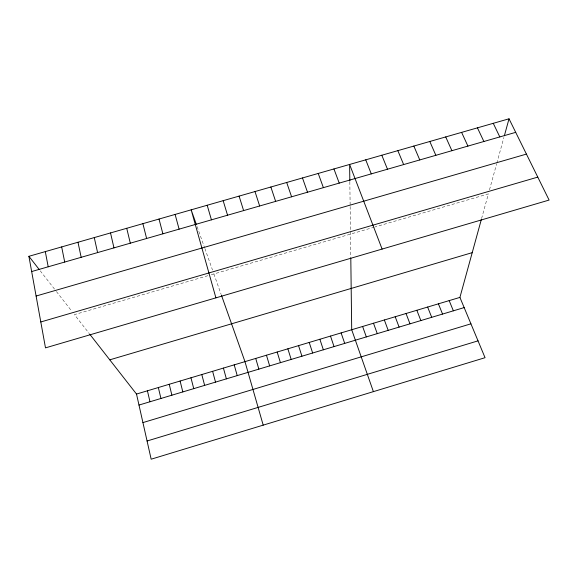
<?xml version="1.0" encoding="UTF-8"?>
<svg xmlns="http://www.w3.org/2000/svg" width="578" height="578" viewBox="0 0 578 578"><rect width="100%" height="100%" fill="white"/><g stroke="black" fill="none" stroke-linecap="round" stroke-linejoin="round"><path stroke-width="0.43" stroke-dasharray="2.89 2.17" d="M481.59 218.556L488.374 193.89L375.035 226.944M489.494 189.822L496.596 163.986M496.82 163.177L503.893 137.441M207.849 275.706L74.446 314.613L89.315 333.643M211.302 274.702L374.219 227.183M40.25 270.836L55.871 290.835M56.413 291.529L71.686 311.072M197.12 226.634L204.612 247.774M204.887 248.54L212.509 270.049M213.889 273.943L221.179 294.505M349.834 181.767L350.138 205.645M350.152 206.469L350.803 258.258"/><path stroke-width="0.87" d="M89.814 334.286L136.509 394.059L151.161 459.199L485.05 357.695L459.915 297.403L481.366 219.394M504.356 135.779L509.023 118.801L28.9 256.307L45.496 347.869L549.1 200.067L509.023 118.801M147.065 441L478.028 340.854M138.987 405.055L464.163 307.59M142.925 422.59L470.925 323.825M136.509 394.059L459.915 297.403M109.777 359.834L472.219 252.644M40.8 321.968L537.778 177.106M36.103 296.03L526.428 154.095M31.66 271.552L515.706 132.348M28.9 256.307L39.239 269.543M493.251 123.316L499.811 136.921M477.45 127.839L483.88 141.502M461.605 132.376L467.913 146.089M445.717 136.928L451.902 150.699M429.801 141.487L435.855 155.309M413.841 146.061L419.773 159.94M397.845 150.641L403.646 164.578M449.171 300.611L453.362 310.827M381.805 155.236L387.484 169.224M438.413 303.826L442.546 314.071M427.633 307.048L431.708 317.315M365.737 159.839L371.278 173.884M416.839 310.278L420.856 320.566M382.109 249.082L349.618 164.448L349.827 180.914M406.031 313.507L409.99 323.825M395.2 316.744L399.102 327.09M333.94 168.942L339.228 183.096M384.356 319.988L388.192 330.356M373.489 323.232L377.268 333.636M318.225 173.443L323.391 187.655M362.608 326.483L366.329 336.916M196.267 224.221L191.166 209.836L215.912 297.858M221.468 295.322L244.971 361.64L263.2 425.141M302.475 177.952L307.51 192.221M373.395 391.638L351.706 329.742L350.803 258.258M341.107 332.906L344.712 343.39M286.688 182.475L291.594 196.802M330.493 336.078L334.041 346.59M270.865 187.005L275.641 201.39M319.865 339.257L323.355 349.791M309.216 342.443L312.647 353.006M254.999 191.549L259.645 205.985M298.551 345.63L301.926 356.214M287.873 348.823L291.182 359.437M239.097 196.108L243.613 210.594M277.173 352.016L280.424 362.659M223.159 200.667L227.544 215.218M266.458 355.224L269.651 365.888M255.722 358.432L258.857 369.125M207.184 205.248L211.432 219.85M234.206 364.863L237.226 375.613M223.419 368.085L226.381 378.865M175.112 214.431L179.101 229.148M212.617 371.314L215.515 382.116M201.794 374.544L204.634 385.382M159.022 219.04L162.88 233.815M190.957 377.781L193.738 388.647M142.896 223.657L146.617 238.49M180.105 381.025L182.821 391.92M169.231 384.276L171.89 395.193M126.727 228.288L130.31 243.179M158.343 387.535L160.937 398.473M147.433 390.793L149.969 401.761M110.521 232.934L113.967 247.883M94.272 237.587L97.588 252.593M77.987 242.247L81.166 257.311M61.665 246.922L64.707 262.051M45.301 251.611L48.205 266.79"/></g></svg>
